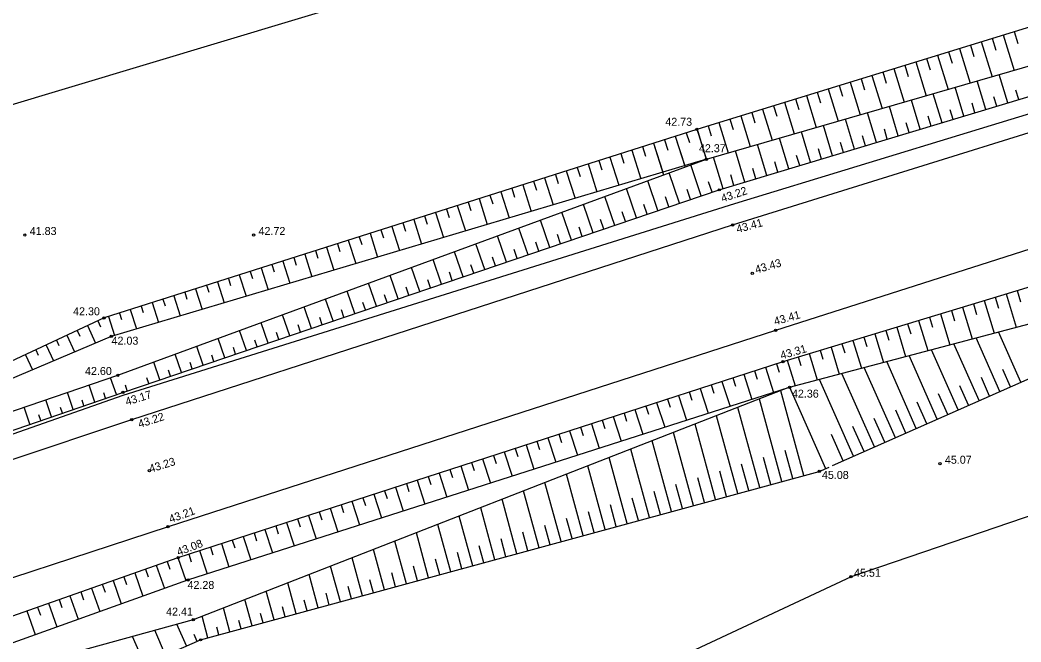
# Model space of a CAD drawing. Extents: x 642058 to 655509, y 6458707 to 6469679.
# Drawn here: x 642299.6 to 642387.1, y 6458844.4 to 6458898.8 of the extents above; entities that cross this region are included whole.
import ezdxf

# ---------------------------------------------------------------- set-up
doc = ezdxf.new("R2010")
doc.units = 0
for name, color, linetype in [('HALJASTUS', 7, 'Continuous'), ('KORGUS', 7, 'Continuous'), ('KPOHULIIN', 7, 'Continuous'), ('MOOTKORG', 7, 'Continuous'), ('RELJEEF', 7, 'Continuous'), ('TEE', 7, 'Continuous')]:
    doc.layers.add(name, color=color, linetype=linetype)

msp = doc.modelspace()

# ---------------------------------------------------------------- linework, layer by layer
at = {"layer": 'HALJASTUS'}
msp.add_lwpolyline([(642403.774, 6458860.877), (642372.229, 6458850.12), (642347.701, 6458838.632), (642310.96, 6458823.034), (642301.406, 6458824.312), (642284.142, 6458817.067), (642254.412, 6458814.569)], dxfattribs=at)
at = {"layer": 'KORGUS'}
for centre in [(642358.747, 6458889.238), (642359.577, 6458886.625), (642360.701, 6458883.951), (642361.866, 6458880.885), (642300, 6458880), (642320, 6458880), (642363.588, 6458876.645), (642306.922, 6458872.751), (642307.552, 6458871.132), (642365.636, 6458871.66), (642366.287, 6458868.935), (642308.13, 6458867.735), (642366.858, 6458866.688), (642308.576, 6458866.243), (642309.351, 6458863.859), (642380, 6458860), (642310.884, 6458859.396), (642369.453, 6458859.335), (642312.516, 6458854.49), (642313.406, 6458851.799), (642314.258, 6458849.842), (642372.229, 6458850.12), (642314.719, 6458846.362), (642315.363, 6458844.603)]:
    msp.add_circle(centre, 0.1, dxfattribs=at)
at = {"layer": 'KPOHULIIN'}
msp.add_lwpolyline([(643449.562, 6459254.65), (643432.68, 6459232.752), (643233.018, 6459172.682), (643036.741, 6459113.388), (642683.53, 6459007.13), (642467.483, 6458942.041), (642236.911, 6458872.79)], dxfattribs=at)
at = {"layer": 'RELJEEF'}
for p, q in [((642384.566, 6458897.205), (642384.883, 6458896.177)), ((642385.522, 6458897.499), (642386.478, 6458894.4)), ((642386.477, 6458897.794), (642386.798, 6458896.755)), ((642381.699, 6458896.32), (642382.635, 6458893.289)), ((642382.655, 6458896.615), (642382.968, 6458895.599)), ((642383.611, 6458896.91), (642384.556, 6458893.845)), ((642379.788, 6458895.73), (642380.713, 6458892.734)), ((642380.744, 6458896.025), (642381.054, 6458895.021)), ((642376.922, 6458894.846), (642377.225, 6458893.864)), ((642377.877, 6458895.141), (642378.791, 6458892.178)), ((642378.833, 6458895.436), (642379.139, 6458894.442)), ((642374.055, 6458893.961), (642374.948, 6458891.068)), ((642375.011, 6458894.256), (642375.31, 6458893.286)), ((642375.966, 6458894.551), (642376.87, 6458891.623)), ((642385.931, 6458891.549), (642385.185, 6458894.026)), ((642371.188, 6458893.077), (642371.481, 6458892.129)), ((642372.144, 6458893.372), (642373.026, 6458890.512)), ((642373.099, 6458893.667), (642373.395, 6458892.708)), ((642382.1, 6458890.396), (642381.342, 6458892.915)), ((642384.016, 6458890.973), (642383.263, 6458893.471)), ((642368.322, 6458892.192), (642369.183, 6458889.401)), ((642369.277, 6458892.487), (642369.566, 6458891.551)), ((642370.233, 6458892.782), (642371.105, 6458889.957)), ((642380.185, 6458889.819), (642379.42, 6458892.36)), ((642384.973, 6458891.261), (642384.723, 6458892.09)), ((642386.888, 6458891.838), (642386.64, 6458892.66)), ((642365.455, 6458891.308), (642365.737, 6458890.395)), ((642366.411, 6458891.603), (642367.261, 6458888.846)), ((642367.366, 6458891.898), (642367.651, 6458890.973)), ((642376.355, 6458888.665), (642375.577, 6458891.249)), ((642378.27, 6458889.242), (642377.499, 6458891.805)), ((642383.058, 6458890.684), (642382.806, 6458891.52)), ((642362.588, 6458890.423), (642363.418, 6458887.735)), ((642363.544, 6458890.718), (642363.822, 6458889.816)), ((642364.5, 6458891.013), (642365.34, 6458888.291)), ((642374.44, 6458888.089), (642373.656, 6458890.694)), ((642379.228, 6458889.531), (642378.972, 6458890.381)), ((642381.143, 6458890.107), (642380.889, 6458890.951)), ((642359.722, 6458889.539), (642359.993, 6458888.66)), ((642360.677, 6458889.834), (642361.496, 6458887.18)), ((642361.633, 6458890.129), (642361.908, 6458889.238)), ((642370.61, 6458886.935), (642369.813, 6458889.583)), ((642372.525, 6458887.512), (642371.734, 6458890.139)), ((642377.313, 6458888.954), (642377.055, 6458889.812)), ((642356.86, 6458888.638), (642357.718, 6458885.943)), ((642356.863, 6458888.639), (642357.683, 6458886.061)), ((642357.816, 6458888.942), (642358.091, 6458888.077)), ((642358.766, 6458889.244), (642359.575, 6458886.624)), ((642359.577, 6458886.625), (642358.769, 6458889.245)), ((642366.78, 6458885.782), (642365.97, 6458888.473)), ((642368.695, 6458886.358), (642367.891, 6458889.028)), ((642373.483, 6458887.8), (642373.22, 6458888.672)), ((642375.398, 6458888.377), (642375.137, 6458889.242)), ((642354.004, 6458887.729), (642354.272, 6458886.888)), ((642354.954, 6458888.032), (642355.839, 6458885.253)), ((642354.957, 6458888.032), (642355.766, 6458885.49)), ((642355.907, 6458888.335), (642356.198, 6458887.422)), ((642364.865, 6458885.205), (642364.048, 6458887.917)), ((642371.568, 6458887.224), (642371.303, 6458888.103)), ((642351.145, 6458886.82), (642351.932, 6458884.348)), ((642352.098, 6458887.123), (642352.362, 6458886.293)), ((642353.051, 6458887.426), (642353.849, 6458884.919)), ((642361.035, 6458884.051), (642360.205, 6458886.807)), ((642362.95, 6458884.628), (642362.127, 6458887.362)), ((642367.738, 6458886.07), (642367.469, 6458886.963)), ((642369.653, 6458886.647), (642369.386, 6458887.533)), ((642348.287, 6458885.91), (642348.543, 6458885.104)), ((642349.24, 6458886.213), (642350.015, 6458883.777)), ((642350.192, 6458886.517), (642350.453, 6458885.699)), ((642359.138, 6458883.42), (642358.218, 6458886.126)), ((642363.908, 6458884.916), (642363.634, 6458885.824)), ((642365.823, 6458885.493), (642365.551, 6458886.394)), ((642345.428, 6458885.001), (642346.18, 6458882.636)), ((642346.381, 6458885.304), (642346.633, 6458884.51)), ((642347.334, 6458885.607), (642348.097, 6458883.206)), ((642357.244, 6458882.776), (642356.34, 6458885.437)), ((642361.993, 6458884.34), (642361.717, 6458885.255)), ((642342.569, 6458884.091), (642342.814, 6458883.321)), ((642343.522, 6458884.395), (642344.263, 6458882.065)), ((642344.475, 6458884.698), (642344.724, 6458883.915)), ((642355.35, 6458882.133), (642354.462, 6458884.747)), ((642360.085, 6458883.741), (642359.775, 6458884.651)), ((642340.663, 6458883.485), (642340.905, 6458882.726)), ((642341.616, 6458883.788), (642342.346, 6458881.494)), ((642351.563, 6458880.846), (642350.706, 6458883.368)), ((642353.457, 6458881.49), (642352.584, 6458884.058)), ((642356.297, 6458882.455), (642355.999, 6458883.334)), ((642358.191, 6458883.098), (642357.887, 6458883.992)), ((642337.804, 6458882.576), (642338.512, 6458880.352)), ((642338.757, 6458882.879), (642338.995, 6458882.132)), ((642339.71, 6458883.182), (642340.429, 6458880.923)), ((642349.669, 6458880.203), (642348.828, 6458882.678)), ((642354.403, 6458881.811), (642354.11, 6458882.675)), ((642334.945, 6458881.666), (642335.176, 6458880.943)), ((642335.898, 6458881.969), (642336.595, 6458879.781)), ((642336.851, 6458882.272), (642337.085, 6458881.537)), ((642347.775, 6458879.56), (642346.95, 6458881.989)), ((642352.51, 6458881.168), (642352.222, 6458882.016)), ((642332.087, 6458880.757), (642332.76, 6458878.639)), ((642333.04, 6458881.06), (642333.266, 6458880.348)), ((642333.992, 6458881.363), (642334.677, 6458879.21)), ((642343.988, 6458878.273), (642343.194, 6458880.61)), ((642345.882, 6458878.916), (642345.072, 6458881.299)), ((642348.722, 6458879.881), (642348.445, 6458880.699)), ((642350.616, 6458880.525), (642350.333, 6458881.357)), ((642329.228, 6458879.847), (642329.447, 6458879.159)), ((642330.181, 6458880.15), (642330.843, 6458878.068)), ((642331.134, 6458880.454), (642331.356, 6458879.753)), ((642342.094, 6458877.63), (642341.316, 6458879.92)), ((642346.829, 6458879.238), (642346.556, 6458880.04)), ((642326.369, 6458878.938), (642327.009, 6458876.926)), ((642327.322, 6458879.241), (642327.537, 6458878.564)), ((642328.275, 6458879.544), (642328.926, 6458877.497)), ((642340.201, 6458876.986), (642339.438, 6458879.231)), ((642344.935, 6458878.595), (642344.668, 6458879.381)), ((642323.51, 6458878.028), (642323.718, 6458877.375)), ((642324.463, 6458878.331), (642325.092, 6458876.355)), ((642325.416, 6458878.635), (642325.627, 6458877.97)), ((642338.307, 6458876.343), (642337.56, 6458878.541)), ((642341.148, 6458877.308), (642340.891, 6458878.064)), ((642343.041, 6458877.951), (642342.779, 6458878.723)), ((642320.651, 6458877.119), (642321.258, 6458875.213)), ((642321.604, 6458877.422), (642321.808, 6458876.781)), ((642322.557, 6458877.725), (642323.175, 6458875.784)), ((642334.52, 6458875.056), (642333.804, 6458877.162)), ((642336.413, 6458875.7), (642335.682, 6458877.851)), ((642339.254, 6458876.665), (642339.002, 6458877.405)), ((642317.792, 6458876.209), (642317.989, 6458875.592)), ((642318.745, 6458876.512), (642319.34, 6458874.642)), ((642319.698, 6458876.816), (642319.899, 6458876.186)), ((642332.626, 6458874.413), (642331.926, 6458876.472)), ((642337.36, 6458876.021), (642337.114, 6458876.746)), ((642315.887, 6458875.603), (642316.079, 6458874.997)), ((642316.84, 6458875.906), (642317.423, 6458874.071)), ((642330.732, 6458873.77), (642330.048, 6458875.783)), ((642333.573, 6458874.735), (642333.337, 6458875.429)), ((642335.466, 6458875.378), (642335.225, 6458876.088)), ((642313.028, 6458874.694), (642313.589, 6458872.929)), ((642313.981, 6458874.997), (642314.17, 6458874.403)), ((642314.934, 6458875.3), (642315.506, 6458873.5)), ((642328.838, 6458873.126), (642328.17, 6458875.093)), ((642331.679, 6458874.091), (642331.448, 6458874.77)), ((642384.831, 6458874.564), (642385.123, 6458873.604)), ((642385.788, 6458874.854), (642386.673, 6458871.94)), ((642386.745, 6458875.145), (642387.043, 6458874.162)), ((642310.169, 6458873.784), (642310.35, 6458873.214)), ((642311.122, 6458874.087), (642311.672, 6458872.359)), ((642312.075, 6458874.39), (642312.26, 6458873.808)), ((642325.051, 6458871.84), (642324.414, 6458873.714)), ((642326.945, 6458872.483), (642326.292, 6458874.404)), ((642329.785, 6458873.448), (642329.56, 6458874.111)), ((642381.961, 6458873.693), (642382.804, 6458870.914)), ((642382.918, 6458873.983), (642383.202, 6458873.046)), ((642383.874, 6458874.273), (642384.738, 6458871.427)), ((642307.31, 6458872.875), (642307.838, 6458871.217)), ((642308.263, 6458873.178), (642308.441, 6458872.619)), ((642309.216, 6458873.481), (642309.755, 6458871.788)), ((642323.157, 6458871.196), (642322.536, 6458873.024)), ((642325.998, 6458872.161), (642325.783, 6458872.794)), ((642327.892, 6458872.805), (642327.671, 6458873.453)), ((642379.09, 6458872.821), (642379.361, 6458871.929)), ((642380.047, 6458873.112), (642380.869, 6458870.402)), ((642381.004, 6458873.402), (642381.281, 6458872.487)), ((642305.479, 6458872.076), (642306.191, 6458870.555)), ((642306.385, 6458872.5), (642306.627, 6458871.982)), ((642321.264, 6458870.553), (642320.658, 6458872.335)), ((642324.104, 6458871.518), (642323.894, 6458872.135)), ((642376.219, 6458871.95), (642377.001, 6458869.376)), ((642377.176, 6458872.24), (642377.44, 6458871.371)), ((642378.133, 6458872.531), (642378.935, 6458869.889)), ((642303.668, 6458871.229), (642304.348, 6458869.774)), ((642304.573, 6458871.653), (642304.805, 6458871.157)), ((642317.476, 6458869.266), (642316.902, 6458870.956)), ((642319.37, 6458869.91), (642318.78, 6458871.645)), ((642322.21, 6458870.875), (642322.006, 6458871.476)), ((642373.349, 6458871.079), (642373.599, 6458870.255)), ((642374.305, 6458871.369), (642375.066, 6458868.863)), ((642375.262, 6458871.66), (642375.519, 6458870.813)), ((642385.247, 6458866.326), (642383.173, 6458871.012)), ((642387.076, 6458867.136), (642385.131, 6458871.531)), ((642301.856, 6458870.382), (642302.506, 6458868.993)), ((642302.762, 6458870.806), (642302.983, 6458870.331)), ((642315.582, 6458868.623), (642315.024, 6458870.266)), ((642318.423, 6458869.588), (642318.229, 6458870.159)), ((642320.317, 6458870.231), (642320.118, 6458870.818)), ((642370.478, 6458870.207), (642371.197, 6458867.838)), ((642371.435, 6458870.498), (642371.678, 6458869.697)), ((642372.392, 6458870.788), (642373.132, 6458868.351)), ((642383.418, 6458865.517), (642381.216, 6458870.493)), ((642300.044, 6458869.535), (642300.663, 6458868.211)), ((642300.95, 6458869.958), (642301.161, 6458869.506)), ((642313.689, 6458867.98), (642313.146, 6458869.577)), ((642316.529, 6458868.945), (642316.341, 6458869.5)), ((642367.607, 6458869.336), (642367.837, 6458868.58)), ((642368.564, 6458869.626), (642369.263, 6458867.325)), ((642369.521, 6458869.917), (642369.757, 6458869.138)), ((642379.761, 6458863.898), (642377.3, 6458869.456)), ((642381.59, 6458864.707), (642379.258, 6458869.974)), ((642311.795, 6458867.336), (642311.268, 6458868.887)), ((642314.636, 6458868.301), (642314.452, 6458868.841)), ((642364.746, 6458868.436), (642365.457, 6458866.239)), ((642365.697, 6458868.744), (642365.935, 6458868.011)), ((642366.65, 6458869.046), (642367.328, 6458866.812)), ((642376.103, 6458862.279), (642373.385, 6458868.418)), ((642377.932, 6458863.088), (642375.343, 6458868.937)), ((642308.008, 6458866.048), (642307.502, 6458867.52)), ((642310.848, 6458867.015), (642310.675, 6458867.524)), ((642312.742, 6458867.658), (642312.564, 6458868.183)), ((642361.892, 6458867.511), (642362.128, 6458866.782)), ((642362.843, 6458867.819), (642363.553, 6458865.629)), ((642363.794, 6458868.128), (642364.031, 6458867.396)), ((642374.274, 6458861.469), (642371.428, 6458867.899)), ((642384.333, 6458865.922), (642383.62, 6458867.532)), ((642386.162, 6458866.731), (642385.492, 6458868.245)), ((642306.117, 6458865.398), (642305.61, 6458866.874)), ((642308.954, 6458866.371), (642308.787, 6458866.865)), ((642359.038, 6458866.586), (642359.743, 6458864.409)), ((642359.989, 6458866.894), (642360.225, 6458866.168)), ((642360.94, 6458867.203), (642361.648, 6458865.019)), ((642366.858, 6458866.688), (642370.004, 6458859.579)), ((642372.445, 6458860.66), (642369.47, 6458867.38)), ((642382.504, 6458865.112), (642381.748, 6458866.819)), ((642304.225, 6458864.748), (642303.717, 6458866.227)), ((642307.063, 6458865.723), (642306.894, 6458866.214)), ((642357.135, 6458865.97), (642357.839, 6458863.799)), ((642358.087, 6458866.278), (642358.321, 6458865.553)), ((642368.105, 6458858.968), (642366.085, 6458866.386)), ((642380.675, 6458864.303), (642379.876, 6458866.107)), ((642300.443, 6458863.448), (642299.932, 6458864.933)), ((642302.334, 6458864.098), (642301.825, 6458865.58)), ((642303.28, 6458864.423), (642303.11, 6458864.916)), ((642305.171, 6458865.073), (642305.002, 6458865.565)), ((642354.281, 6458865.045), (642354.515, 6458864.325)), ((642355.233, 6458865.353), (642355.934, 6458863.189)), ((642356.184, 6458865.661), (642356.418, 6458864.939)), ((642364.246, 6458857.917), (642362.337, 6458864.925)), ((642366.175, 6458858.442), (642364.211, 6458865.656)), ((642378.846, 6458863.493), (642378.005, 6458865.394)), ((642301.388, 6458863.773), (642301.218, 6458864.268)), ((642351.427, 6458864.12), (642352.124, 6458861.969)), ((642352.379, 6458864.428), (642352.611, 6458863.71)), ((642353.33, 6458864.737), (642354.029, 6458862.579)), ((642362.316, 6458857.391), (642360.463, 6458864.195)), ((642375.189, 6458861.874), (642374.261, 6458863.969)), ((642377.017, 6458862.683), (642376.133, 6458864.681)), ((642348.574, 6458863.195), (642348.805, 6458862.481)), ((642349.525, 6458863.503), (642350.22, 6458861.359)), ((642350.476, 6458863.812), (642350.708, 6458863.096)), ((642360.386, 6458856.866), (642358.589, 6458863.464)), ((642373.36, 6458861.064), (642372.39, 6458863.256)), ((642345.72, 6458862.27), (642346.41, 6458860.139)), ((642346.671, 6458862.579), (642346.902, 6458861.867)), ((642347.622, 6458862.887), (642348.315, 6458860.749)), ((642358.457, 6458856.34), (642356.715, 6458862.734)), ((642371.531, 6458860.255), (642370.518, 6458862.543)), ((642342.866, 6458861.346), (642343.095, 6458860.638)), ((642343.817, 6458861.654), (642344.506, 6458859.529)), ((642344.768, 6458861.962), (642344.998, 6458861.253)), ((642356.527, 6458855.814), (642354.841, 6458862.003)), ((642340.963, 6458860.729), (642341.192, 6458860.024)), ((642341.914, 6458861.037), (642342.601, 6458858.919)), ((642352.667, 6458854.763), (642351.094, 6458860.542)), ((642354.597, 6458855.289), (642352.967, 6458861.273)), ((642365.211, 6458858.18), (642364.565, 6458860.55)), ((642367.14, 6458858.705), (642366.476, 6458861.144)), ((642338.109, 6458859.804), (642338.791, 6458857.699)), ((642339.061, 6458860.112), (642339.288, 6458859.41)), ((642340.012, 6458860.421), (642340.696, 6458858.309)), ((642350.738, 6458854.238), (642349.22, 6458859.812)), ((642363.281, 6458857.654), (642362.654, 6458859.956)), ((642335.255, 6458858.879), (642335.482, 6458858.181)), ((642336.207, 6458859.188), (642336.887, 6458857.089)), ((642337.158, 6458859.496), (642337.385, 6458858.795)), ((642348.808, 6458853.712), (642347.346, 6458859.081)), ((642359.421, 6458856.603), (642358.832, 6458858.768)), ((642361.351, 6458857.128), (642360.743, 6458859.362)), ((642369.07, 6458859.231), (642369.07, 6458859.231)), ((642332.402, 6458857.954), (642333.077, 6458855.869)), ((642333.353, 6458858.263), (642333.578, 6458857.566)), ((642334.304, 6458858.571), (642334.982, 6458856.479)), ((642346.878, 6458853.187), (642345.472, 6458858.351)), ((642357.492, 6458856.077), (642356.921, 6458858.174)), ((642329.548, 6458857.03), (642329.772, 6458856.338)), ((642330.499, 6458857.338), (642331.173, 6458855.259)), ((642331.45, 6458857.646), (642331.675, 6458856.952)), ((642344.949, 6458852.661), (642343.598, 6458857.62)), ((642353.632, 6458855.026), (642353.098, 6458856.987)), ((642355.562, 6458855.552), (642355.01, 6458857.58)), ((642326.694, 6458856.105), (642327.363, 6458854.039)), ((642327.645, 6458856.413), (642327.869, 6458855.723)), ((642328.596, 6458856.721), (642329.268, 6458854.649)), ((642341.089, 6458851.61), (642339.85, 6458856.159)), ((642343.019, 6458852.136), (642341.724, 6458856.89)), ((642351.703, 6458854.501), (642351.187, 6458856.393)), ((642324.791, 6458855.488), (642325.458, 6458853.429)), ((642325.742, 6458855.797), (642325.965, 6458855.109)), ((642339.16, 6458851.084), (642337.976, 6458855.429)), ((642347.843, 6458853.449), (642347.365, 6458855.205)), ((642349.773, 6458853.975), (642349.276, 6458855.799)), ((642321.937, 6458854.563), (642322.159, 6458853.88)), ((642322.889, 6458854.872), (642323.554, 6458852.819)), ((642323.84, 6458855.18), (642324.062, 6458854.495)), ((642337.23, 6458850.559), (642336.102, 6458854.698)), ((642345.914, 6458852.924), (642345.454, 6458854.611)), ((642319.083, 6458853.639), (642319.744, 6458851.599)), ((642320.035, 6458853.947), (642320.255, 6458853.266)), ((642320.986, 6458854.255), (642321.649, 6458852.209)), ((642335.3, 6458850.033), (642334.229, 6458853.968)), ((642343.984, 6458852.398), (642343.543, 6458854.017)), ((642316.229, 6458852.714), (642316.449, 6458852.037)), ((642317.181, 6458853.022), (642317.84, 6458850.989)), ((642318.132, 6458853.33), (642318.352, 6458852.652)), ((642333.37, 6458849.508), (642332.355, 6458853.237)), ((642340.124, 6458851.347), (642339.721, 6458852.829)), ((642342.054, 6458851.873), (642341.632, 6458853.423)), ((642313.376, 6458851.788), (642314.084, 6458849.779)), ((642314.327, 6458852.097), (642314.545, 6458851.423)), ((642315.278, 6458852.406), (642315.935, 6458850.379)), ((642329.511, 6458848.457), (642328.607, 6458851.776)), ((642331.441, 6458848.982), (642330.481, 6458852.507)), ((642338.195, 6458850.822), (642337.81, 6458852.236)), ((642311.49, 6458851.123), (642312.201, 6458849.104)), ((642312.433, 6458851.456), (642312.669, 6458850.784)), ((642327.581, 6458847.931), (642326.733, 6458851.046)), ((642334.335, 6458849.771), (642333.987, 6458851.048)), ((642336.265, 6458850.296), (642335.898, 6458851.642)), ((642308.66, 6458850.126), (642308.899, 6458849.448)), ((642309.603, 6458850.458), (642310.319, 6458848.43)), ((642310.547, 6458850.791), (642310.784, 6458850.116)), ((642325.652, 6458847.405), (642324.859, 6458850.315)), ((642332.406, 6458849.245), (642332.076, 6458850.454)), ((642305.831, 6458849.128), (642306.553, 6458847.08)), ((642306.774, 6458849.461), (642307.014, 6458848.779)), ((642307.717, 6458849.793), (642308.436, 6458847.755)), ((642323.722, 6458846.88), (642322.985, 6458849.585)), ((642328.546, 6458848.194), (642328.254, 6458849.266)), ((642330.476, 6458848.719), (642330.165, 6458849.86)), ((642303.945, 6458848.463), (642304.671, 6458846.405)), ((642304.888, 6458848.795), (642305.129, 6458848.111)), ((642321.792, 6458846.354), (642321.111, 6458848.854)), ((642326.616, 6458847.668), (642326.343, 6458848.672)), ((642301.116, 6458847.465), (642301.359, 6458846.774)), ((642302.059, 6458847.798), (642302.788, 6458845.73)), ((642303.002, 6458848.13), (642303.244, 6458847.443)), ((642317.933, 6458845.303), (642317.363, 6458847.393)), ((642319.862, 6458845.829), (642319.237, 6458848.124)), ((642322.757, 6458846.617), (642322.521, 6458847.485)), ((642324.687, 6458847.143), (642324.432, 6458848.078)), ((642300.172, 6458847.133), (642300.905, 6458845.055)), ((642316.003, 6458844.778), (642315.49, 6458846.663)), ((642320.827, 6458846.092), (642320.61, 6458846.891)), ((642314.139, 6458844.066), (642313.302, 6458845.972)), ((642316.968, 6458845.04), (642316.787, 6458845.703)), ((642318.898, 6458845.566), (642318.699, 6458846.297)), ((642310.477, 6458842.457), (642309.405, 6458844.898)), ((642312.308, 6458843.262), (642311.353, 6458845.435)), ((642315.055, 6458844.468), (642314.795, 6458845.059))]:
    msp.add_line(p, q, dxfattribs=at)
for points in [[(642534.984, 6458940.951), (642531.488, 6458941.3), (642488.285, 6458934.344), (642444.943, 6458920.092), (642402.387, 6458902.703), (642358.747, 6458889.238), (642306.922, 6458872.751), (642263.808, 6458852.589)], [(642145.227, 6458810.007), (642182.437, 6458826.475), (642222.545, 6458838.915), (642263.808, 6458852.589), (642308.13, 6458867.735), (642359.577, 6458886.625), (642403.664, 6458899.367), (642447.593, 6458911.698), (642490.361, 6458926.264), (642533.617, 6458939.47)], [(642146.481, 6458807.038), (642186.548, 6458822.758), (642223.507, 6458836.906), (642264.627, 6458851.14), (642308.576, 6458866.243), (642360.701, 6458883.951), (642404.536, 6458897.153), (642448.077, 6458910.301), (642490.959, 6458923.893), (642535.156, 6458936.352)], [(642359.577, 6458886.625), (642307.552, 6458871.132), (642263.808, 6458852.589)], [(642269.914, 6458836.464), (642313.406, 6458851.799), (642366.287, 6458868.935), (642394.068, 6458877.367)], [(642270.782, 6458834.257), (642314.258, 6458849.842), (642366.858, 6458866.688), (642395.095, 6458874.172)], [(642370.617, 6458859.85), (642396.123, 6458871.141)], [(642366.858, 6458866.688), (642314.719, 6458846.362), (642270.782, 6458834.257), (642230.977, 6458819.636), (642217.814, 6458808.839), (642200.755, 6458794.453)], [(642232.809, 6458813.785), (642293.223, 6458834.88), (642315.363, 6458844.603), (642369.453, 6458859.335), (642370.301, 6458859.71)]]:
    msp.add_lwpolyline(points, dxfattribs=at)
at = {"layer": 'TEE'}
for points in [[(642832.1, 6459023.875), (642813.339, 6459018.029), (642772.95, 6459006.169), (642745.602, 6458997.982), (642699.515, 6458984.097), (642658.872, 6458971.478), (642629.498, 6458962.572), (642599.156, 6458953.827), (642585.479, 6458949.934), (642552.908, 6458939.673), (642513.318, 6458927.796), (642492.316, 6458922.424), (642474.859, 6458917.265), (642448.585, 6458908.864), (642404.823, 6458895.79), (642362.026, 6458882.726), (642308.581, 6458865.96), (642264.268, 6458850.393)], [(642058.928, 6458766.223), (642066.825, 6458769.999), (642106.553, 6458787.812), (642147.353, 6458804.972), (642188.095, 6458820.999), (642224.397, 6458834.627), (642265.371, 6458849.168), (642309.351, 6458863.859), (642361.866, 6458880.885), (642405.307, 6458894.416), (642449.012, 6458907.72), (642491.871, 6458920.417), (642535.894, 6458934.029)], [(642397.221, 6458875.751), (642394.339, 6458880.834), (642365.636, 6458871.66), (642312.516, 6458854.49), (642268.393, 6458840.016), (642227.677, 6458825.667), (642191.975, 6458811.904)]]:
    msp.add_lwpolyline(points, dxfattribs=at)

# ---------------------------------------------------------------- texts
at = {"layer": 'KORGUS'}
for s, p in [('41.83', (642300.43, 6458880)), ('42.72', (642320.43, 6458880)), ('45.07', (642380.43, 6458860))]:
    msp.add_text(s, height=0.7, dxfattribs=at).set_placement(p)
at = {"layer": 'MOOTKORG'}
for s, p in [(' 42.73', (642355.73, 6458889.55)), (' 42.37', (642358.67, 6458887.24)), (' 42.30', (642303.96, 6458872.98)), (' 42.03', (642307.32, 6458870.41)), (' 42.60', (642305, 6458867.76)), (' 42.36', (642366.8, 6458865.78)), (' 45.08', (642369.42, 6458858.67)), (' 45.51', (642372.23, 6458850.12)), (' 42.28', (642313.96, 6458849.05)), (' 42.41', (642312.09, 6458846.72))]:
    msp.add_text(s, height=0.7, dxfattribs=at).set_placement(p)
for s, rotation, p in [(' 43.22', 18.43495, (642360.74, 6458882.77)), (' 43.41', 15.17371, (642362.05, 6458880.1)), (' 43.43', 16.01319, (642363.69, 6458876.55)), (' 43.41', 15.65263, (642365.34, 6458872.03)), (' 43.31', 16.00095, (642365.9, 6458869.05)), (' 43.17', 17.0778, (642308.66, 6458865)), (' 43.22', 17.82342, (642309.78, 6458863.04)), (' 43.23', 17.38762, (642310.74, 6458859.13)), (' 43.21', 20.06143, (642312.5, 6458854.72)), (' 43.08', 20.94747, (642313.2, 6458851.84))]:
    msp.add_text(s, height=0.7, rotation=rotation, dxfattribs=at).set_placement(p)

doc.saveas('drawing.dxf')
